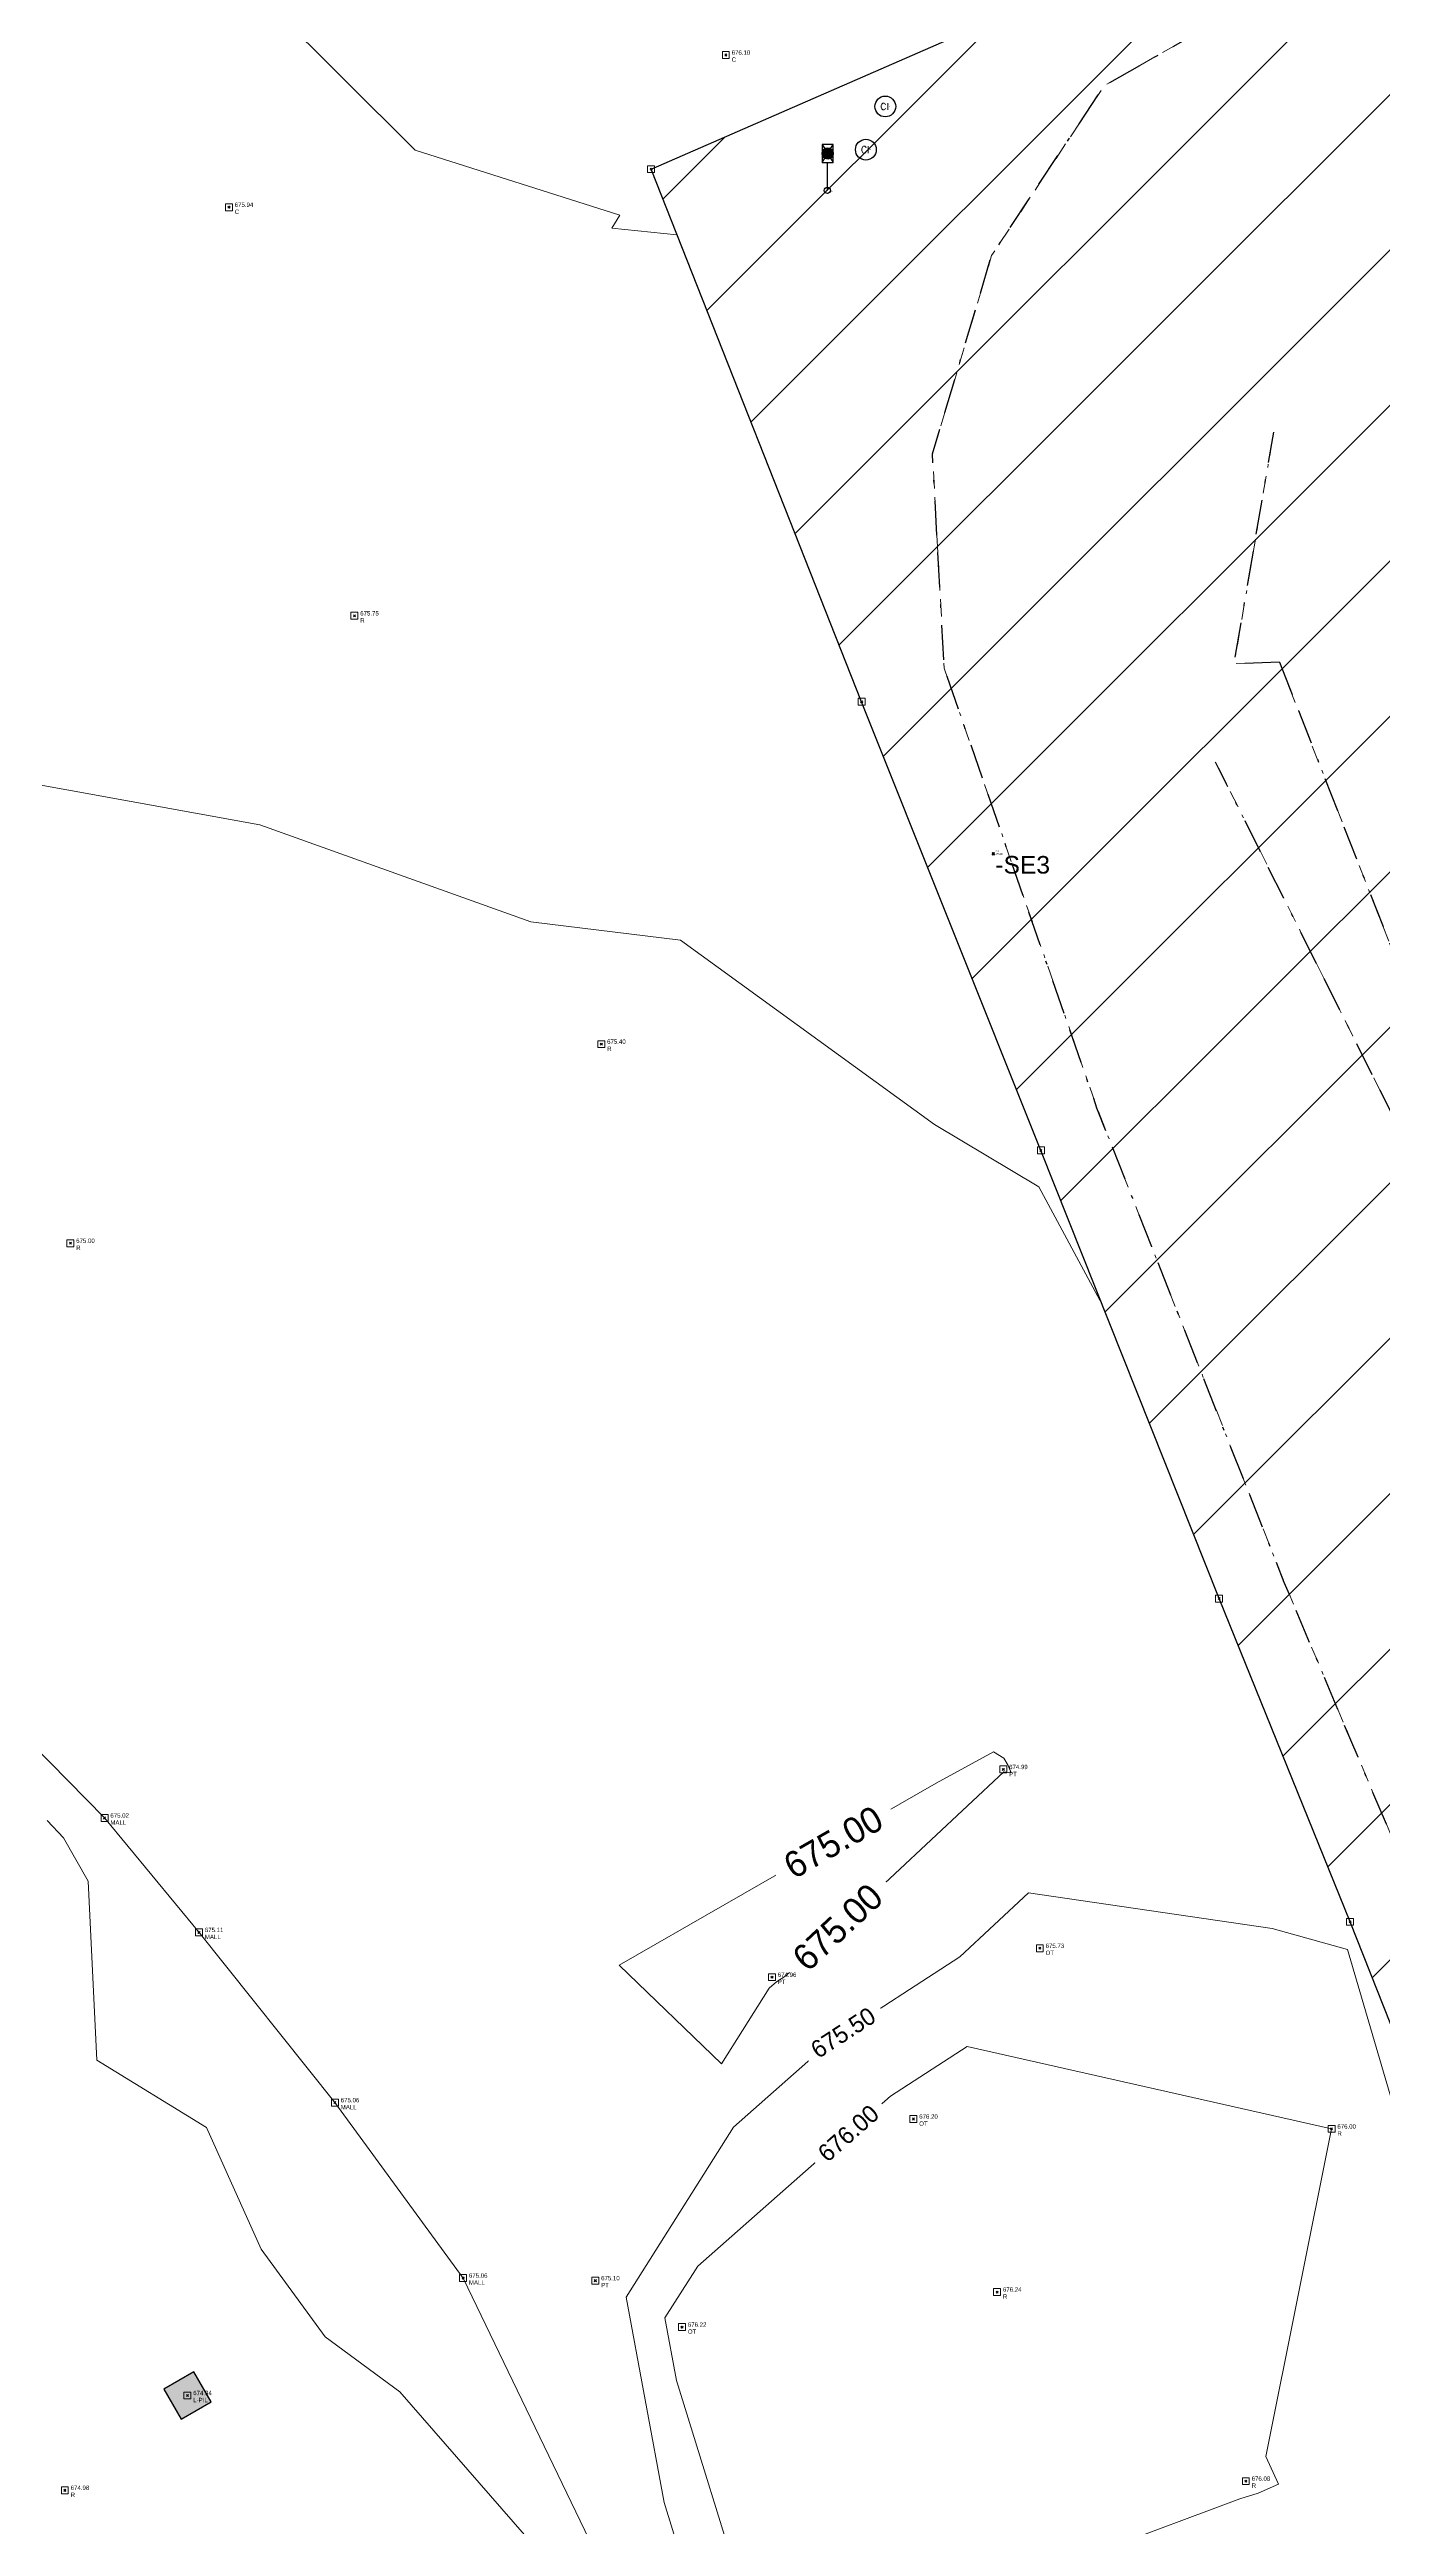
# Model space of a CAD drawing. Extents: x 350769 to 354978, y 6304672 to 6307963.
# Drawn here: x 352413.4 to 352451.9, y 6305402.6 to 6305474.1 of the extents above; entities that cross this region are included whole.
import ezdxf

# ---------------------------------------------------------------- set-up
doc = ezdxf.new("R2010")
doc.units = 0
doc.header["$PDMODE"] = 35
doc.header["$PDSIZE"] = 0.03
doc.linetypes.add('BORDER', pattern=[1.75, 0.5, -0.25, 0.5, -0.25, 0, -0.25])
doc.linetypes.add('CONTINUOS', pattern=[0])
doc.layers.get('0').update_dxf_attribs({"linetype": 'CONTINUOUS'})
for name, color, linetype in [('0-LEVANTAMIENTO 2020.SEP', 252, 'CONTINUOUS'), ('1-CERCO MALLA', 252, 'MALLA_LINE'), ('1-PILAR', 252, 'CONTINUOUS'), ('1-REJA', 252, 'FENCELINE1'), ('1-TALUD', 252, 'BORDER'), ('2-ACHURADO PAVIMENTO HORMIGON 3', 8, 'CONTINUOUS'), ('C-TINN', 5, 'CONTINUOUS'), ('C-TOPO-MAJR', 9, 'CONTINUOUS'), ('C-TOPO-MINR', 8, 'CONTINUOUS'), ('V-NODE DIC 2005', 4, 'CONTINUOUS'), ('V-NODE-TEXT', 1, 'CONTINUOUS'), ('V-NODE-TEXT DIC 2005', 2, 'CONTINUOUS'), ('V-NODE-TEXT4', 4, 'CONTINUOUS'), ('Z-CI', 253, 'CONTINUOUS'), ('Z-PCTV', 253, 'CONTINUOUS')]:
    doc.layers.add(name, color=color, linetype=linetype)
doc.layers.add('0_ASD_TOPOGRAFIA_ELEMENTOS', color=7, linetype='CONTINUOS', lineweight=5, true_color=0xbdbdbd)
doc.styles.add('A', font='arial.ttf', dxfattribs={"height": 2})
doc.styles.add('ROMANS', font='romans.shx', dxfattribs={"width": 0.65})
doc.linetypes.add('FENCELINE1', pattern='A,6.35,-2.54,[133,ltypeshp.shx,S=2.54,R=0,X=-2.54,Y=0],-2.54,25.4', length=36.83)
doc.linetypes.add('MALLA_LINE', pattern='A,0.5,-0.2,["MLL",Standard,S=0.1,R=0,X=-0.1,Y=-0.05],-0.25', length=0.95)

# ---------------------------------------------------------------- blocks, each defined once
blk = doc.blocks.new('PILAR')
blk.add_hatch(color=256).paths.add_polyline_path([(-0.5, 0.5), (-0.5, -0.5), (0.5, -0.5), (0.5, 0.5)])
blk.add_lwpolyline([(-0.5, 0.5), (-0.5, -0.5), (0.5, -0.5), (0.5, 0.5)], close=True)
blk = doc.blocks.new('PCTV')
at = {"layer": 'Z-PCTV', "true_color": 0xbdbdbd}
h = blk.add_hatch(color=9, dxfattribs=at)
edge = h.paths.add_edge_path()
edge.add_arc((0.05, 6.02), 0.825, 0, 360)
at = {"layer": 'Z-PCTV', "color": 9, "true_color": 0xbdbdbd}
for p, q in [((-0.87, 7.46), (-0.44, 6.79)), ((-0.87, 4.58), (-0.44, 5.25)), ((0, 2.06), (0, 4.58)), ((0.53, 6.79), (0.96, 7.46)), ((0.53, 5.25), (0.96, 4.58)), ((0, 0), (0, 3.88))]:
    blk.add_line(p, q, dxfattribs=at)
blk.add_lwpolyline([(0.96, 4.58), (0.96, 7.46), (-0.87, 7.46), (-0.87, 4.58)], close=True, dxfattribs=at)
for centre, radius in [((0.05, 6.02), 0.912), ((0.05, 6.02), 0.825), ((0, 0), 0.5)]:
    blk.add_circle(centre, radius, dxfattribs=at)
blk = doc.blocks.new('*U718', base_point=(352435.846, 6305470.071))
at = {"layer": 'Z-PCTV', "linetype": 'ByBlock', "lineweight": -2, "xscale": 0.1773176706723187, "yscale": 0.1773176706723187, "zscale": 0.1773176706723187}
blk.add_blockref('PCTV', (352435.846, 6305470.071), dxfattribs=at)
at = {"layer": 'V-NODE-TEXT', "linetype": 'ByBlock', "char_height": 0.02}
for s, insert, attachment_point in [('271', (352435.911, 6305470.111), 4), ('676.17', (352435.911, 6305470.086), 1), ('°PCTV', (352435.911, 6305470.041), 4)]:
    blk.add_mtext(s, dxfattribs=dict(at, insert=insert, attachment_point=attachment_point))
blk = doc.blocks.new('CI')
at = {"layer": 'Z-CI'}
blk.add_circle((0, 0), 1.2, dxfattribs=at)
at = {"layer": 'Z-CI', "style": 'ROMANS'}
blk.add_text('CI', height=0.8, rotation=360, dxfattribs=at).set_placement((-0.58, -0.4))
blk = doc.blocks.new('*U795', base_point=(352436.957, 6305471.249))
at = {"layer": 'Z-CI', "linetype": 'ByBlock', "lineweight": -2, "xscale": 0.25, "yscale": 0.25, "zscale": 0.25}
blk.add_blockref('CI', (352436.957, 6305471.249), dxfattribs=at)
at = {"layer": 'V-NODE-TEXT', "linetype": 'ByBlock', "char_height": 0.02}
for s, insert, attachment_point in [('270', (352437.022, 6305471.289), 4), ('676.31', (352437.022, 6305471.264), 1), ('°CI', (352437.022, 6305471.219), 4)]:
    blk.add_mtext(s, dxfattribs=dict(at, insert=insert, attachment_point=attachment_point))
blk = doc.blocks.new('*U796', base_point=(352437.517, 6305472.496))
at = {"layer": 'Z-CI', "linetype": 'ByBlock', "lineweight": -2, "xscale": 0.25, "yscale": 0.25, "zscale": 0.25}
blk.add_blockref('CI', (352437.517, 6305472.496), dxfattribs=at)
at = {"layer": 'V-NODE-TEXT', "linetype": 'ByBlock', "char_height": 0.02}
for s, insert, attachment_point in [('274', (352437.582, 6305472.536), 4), ('676.31', (352437.582, 6305472.511), 1), ('°CI', (352437.582, 6305472.466), 4)]:
    blk.add_mtext(s, dxfattribs=dict(at, insert=insert, attachment_point=attachment_point))
blk = doc.blocks.new('*U813', base_point=(352440.635, 6305450.911))
at = {"layer": 'V-NODE-TEXT4', "lineweight": -2}
for p, q in [((352440.599, 6305450.875), (352440.671, 6305450.947)), ((352440.599, 6305450.947), (352440.671, 6305450.875))]:
    blk.add_line(p, q, dxfattribs=at)
blk.add_circle((352440.635, 6305450.911), 0.0254, dxfattribs=at)
at = {"layer": 'V-NODE-TEXT4', "linetype": 'ByBlock', "style": 'A'}
for s, insert, char_height, attachment_point in [('241', (352440.694, 6305450.962), 0.0508, 7), ('675.80', (352440.694, 6305450.932), 0.0508, 1), ('-SE3', (352440.694, 6305450.85), 0.508, 1)]:
    blk.add_mtext(s, dxfattribs=dict(at, insert=insert, char_height=char_height, attachment_point=attachment_point))
blk = doc.blocks.new('*U1327')
at = {"color": 0, "linetype": 'ByBlock', "lineweight": -2, "transparency": 16777216}
blk.add_point((0, 0), dxfattribs=at)
blk = doc.blocks.new('*U3988', base_point=(352432.981, 6305473.903))
at = {"layer": 'V-NODE-TEXT DIC 2005', "linetype": 'ByBlock', "char_height": 0.127}
for s, insert, attachment_point in [('676.10', (352433.148, 6305473.974), 4), ('C', (352433.148, 6305473.835), 1)]:
    blk.add_mtext(s, dxfattribs=dict(at, insert=insert, attachment_point=attachment_point))
blk = doc.blocks.new('*U3989', base_point=(352432.981, 6305473.903))
at = {"layer": 'V-NODE-TEXT DIC 2005', "color": 2, "lineweight": -2}
blk.add_blockref('*U3988', (352432.981, 6305473.903), dxfattribs=at)
blk = doc.blocks.new('*U3986', base_point=(352418.639, 6305469.507))
at = {"layer": 'V-NODE-TEXT DIC 2005', "linetype": 'ByBlock', "char_height": 0.127}
for s, insert, attachment_point in [('675.94', (352418.806, 6305469.578), 4), ('C', (352418.806, 6305469.439), 1)]:
    blk.add_mtext(s, dxfattribs=dict(at, insert=insert, attachment_point=attachment_point))
blk = doc.blocks.new('*U3987', base_point=(352418.639, 6305469.507))
at = {"layer": 'V-NODE-TEXT DIC 2005', "color": 2, "lineweight": -2}
blk.add_blockref('*U3986', (352418.639, 6305469.507), dxfattribs=at)
blk = doc.blocks.new('*U3582', base_point=(352417.445, 6305406.309))
at = {"layer": 'V-NODE-TEXT DIC 2005', "linetype": 'ByBlock', "char_height": 0.127}
for s, insert, attachment_point in [('674.94', (352417.612, 6305406.38), 4), ('L-PIL', (352417.612, 6305406.241), 1)]:
    blk.add_mtext(s, dxfattribs=dict(at, insert=insert, attachment_point=attachment_point))
blk = doc.blocks.new('*U3583', base_point=(352417.445, 6305406.309))
at = {"layer": 'V-NODE-TEXT DIC 2005', "color": 2, "lineweight": -2}
blk.add_blockref('*U3582', (352417.445, 6305406.309), dxfattribs=at)
blk = doc.blocks.new('*U3464', base_point=(352425.401, 6305409.702))
at = {"layer": 'V-NODE-TEXT DIC 2005', "linetype": 'ByBlock', "char_height": 0.127}
for s, insert, attachment_point in [('675.06', (352425.568, 6305409.773), 4), ('MALL', (352425.568, 6305409.634), 1)]:
    blk.add_mtext(s, dxfattribs=dict(at, insert=insert, attachment_point=attachment_point))
blk = doc.blocks.new('*U3465', base_point=(352425.401, 6305409.702))
at = {"layer": 'V-NODE-TEXT DIC 2005', "color": 2, "lineweight": -2}
blk.add_blockref('*U3464', (352425.401, 6305409.702), dxfattribs=at)
blk = doc.blocks.new('*U3460', base_point=(352421.702, 6305414.769))
at = {"layer": 'V-NODE-TEXT DIC 2005', "linetype": 'ByBlock', "char_height": 0.127}
for s, insert, attachment_point in [('675.06', (352421.869, 6305414.84), 4), ('MALL', (352421.869, 6305414.701), 1)]:
    blk.add_mtext(s, dxfattribs=dict(at, insert=insert, attachment_point=attachment_point))
blk = doc.blocks.new('*U3461', base_point=(352421.702, 6305414.769))
at = {"layer": 'V-NODE-TEXT DIC 2005', "color": 2, "lineweight": -2}
blk.add_blockref('*U3460', (352421.702, 6305414.769), dxfattribs=at)
blk = doc.blocks.new('*U3454', base_point=(352417.78, 6305419.683))
at = {"layer": 'V-NODE-TEXT DIC 2005', "linetype": 'ByBlock', "char_height": 0.127}
for s, insert, attachment_point in [('675.11', (352417.947, 6305419.754), 4), ('MALL', (352417.947, 6305419.615), 1)]:
    blk.add_mtext(s, dxfattribs=dict(at, insert=insert, attachment_point=attachment_point))
blk = doc.blocks.new('*U3455', base_point=(352417.78, 6305419.683))
at = {"layer": 'V-NODE-TEXT DIC 2005', "color": 2, "lineweight": -2}
blk.add_blockref('*U3454', (352417.78, 6305419.683), dxfattribs=at)
blk = doc.blocks.new('*U3450', base_point=(352415.053, 6305422.988))
at = {"layer": 'V-NODE-TEXT DIC 2005', "linetype": 'ByBlock', "char_height": 0.127}
for s, insert, attachment_point in [('675.02', (352415.22, 6305423.059), 4), ('MALL', (352415.22, 6305422.92), 1)]:
    blk.add_mtext(s, dxfattribs=dict(at, insert=insert, attachment_point=attachment_point))
blk = doc.blocks.new('*U3451', base_point=(352415.053, 6305422.988))
at = {"layer": 'V-NODE-TEXT DIC 2005', "color": 2, "lineweight": -2}
blk.add_blockref('*U3450', (352415.053, 6305422.988), dxfattribs=at)
blk = doc.blocks.new('*U3288', base_point=(352431.72, 6305408.286))
at = {"layer": 'V-NODE-TEXT DIC 2005', "linetype": 'ByBlock', "char_height": 0.127}
for s, insert, attachment_point in [('676.22', (352431.887, 6305408.357), 4), ('OT', (352431.887, 6305408.218), 1)]:
    blk.add_mtext(s, dxfattribs=dict(at, insert=insert, attachment_point=attachment_point))
blk = doc.blocks.new('*U3289', base_point=(352431.72, 6305408.286))
at = {"layer": 'V-NODE-TEXT DIC 2005', "color": 2, "lineweight": -2}
blk.add_blockref('*U3288', (352431.72, 6305408.286), dxfattribs=at)
blk = doc.blocks.new('*U3274', base_point=(352438.397, 6305414.295))
at = {"layer": 'V-NODE-TEXT DIC 2005', "linetype": 'ByBlock', "char_height": 0.127}
for s, insert, attachment_point in [('676.20', (352438.564, 6305414.366), 4), ('OT', (352438.564, 6305414.227), 1)]:
    blk.add_mtext(s, dxfattribs=dict(at, insert=insert, attachment_point=attachment_point))
blk = doc.blocks.new('*U3275', base_point=(352438.397, 6305414.295))
at = {"layer": 'V-NODE-TEXT DIC 2005', "color": 2, "lineweight": -2}
blk.add_blockref('*U3274', (352438.397, 6305414.295), dxfattribs=at)
blk = doc.blocks.new('*U3272', base_point=(352442.045, 6305419.226))
at = {"layer": 'V-NODE-TEXT DIC 2005', "linetype": 'ByBlock', "char_height": 0.127}
for s, insert, attachment_point in [('675.73', (352442.212, 6305419.297), 4), ('OT', (352442.212, 6305419.158), 1)]:
    blk.add_mtext(s, dxfattribs=dict(at, insert=insert, attachment_point=attachment_point))
blk = doc.blocks.new('*U3273', base_point=(352442.045, 6305419.226))
at = {"layer": 'V-NODE-TEXT DIC 2005', "color": 2, "lineweight": -2}
blk.add_blockref('*U3272', (352442.045, 6305419.226), dxfattribs=at)
blk = doc.blocks.new('*U3204', base_point=(352429.217, 6305409.627))
at = {"layer": 'V-NODE-TEXT DIC 2005', "linetype": 'ByBlock', "char_height": 0.127}
for s, insert, attachment_point in [('675.10', (352429.384, 6305409.698), 4), ('PT', (352429.384, 6305409.559), 1)]:
    blk.add_mtext(s, dxfattribs=dict(at, insert=insert, attachment_point=attachment_point))
blk = doc.blocks.new('*U3205', base_point=(352429.217, 6305409.627))
at = {"layer": 'V-NODE-TEXT DIC 2005', "color": 2, "lineweight": -2}
blk.add_blockref('*U3204', (352429.217, 6305409.627), dxfattribs=at)
blk = doc.blocks.new('*U3202', base_point=(352434.316, 6305418.39))
at = {"layer": 'V-NODE-TEXT DIC 2005', "linetype": 'ByBlock', "char_height": 0.127}
for s, insert, attachment_point in [('674.96', (352434.483, 6305418.461), 4), ('PT', (352434.483, 6305418.322), 1)]:
    blk.add_mtext(s, dxfattribs=dict(at, insert=insert, attachment_point=attachment_point))
blk = doc.blocks.new('*U3203', base_point=(352434.316, 6305418.39))
at = {"layer": 'V-NODE-TEXT DIC 2005', "color": 2, "lineweight": -2}
blk.add_blockref('*U3202', (352434.316, 6305418.39), dxfattribs=at)
blk = doc.blocks.new('*U3198', base_point=(352440.991, 6305424.391))
at = {"layer": 'V-NODE-TEXT DIC 2005', "linetype": 'ByBlock', "char_height": 0.127}
for s, insert, attachment_point in [('674.99', (352441.158, 6305424.462), 4), ('PT', (352441.158, 6305424.323), 1)]:
    blk.add_mtext(s, dxfattribs=dict(at, insert=insert, attachment_point=attachment_point))
blk = doc.blocks.new('*U3199', base_point=(352440.991, 6305424.391))
at = {"layer": 'V-NODE-TEXT DIC 2005', "color": 2, "lineweight": -2}
blk.add_blockref('*U3198', (352440.991, 6305424.391), dxfattribs=at)
blk = doc.blocks.new('*U2952', base_point=(352413.908, 6305403.571))
at = {"layer": 'V-NODE-TEXT DIC 2005', "linetype": 'ByBlock', "char_height": 0.127}
for s, insert, attachment_point in [('674.98', (352414.075, 6305403.642), 4), ('R', (352414.075, 6305403.503), 1)]:
    blk.add_mtext(s, dxfattribs=dict(at, insert=insert, attachment_point=attachment_point))
blk = doc.blocks.new('*U2953', base_point=(352413.908, 6305403.571))
at = {"layer": 'V-NODE-TEXT DIC 2005', "color": 2, "lineweight": -2}
blk.add_blockref('*U2952', (352413.908, 6305403.571), dxfattribs=at)
blk = doc.blocks.new('*U2574', base_point=(352422.261, 6305457.708))
at = {"layer": 'V-NODE-TEXT DIC 2005', "linetype": 'ByBlock', "char_height": 0.127}
for s, insert, attachment_point in [('675.75', (352422.428, 6305457.779), 4), ('R', (352422.428, 6305457.64), 1)]:
    blk.add_mtext(s, dxfattribs=dict(at, insert=insert, attachment_point=attachment_point))
blk = doc.blocks.new('*U2575', base_point=(352422.261, 6305457.708))
at = {"layer": 'V-NODE-TEXT DIC 2005', "color": 2, "lineweight": -2}
blk.add_blockref('*U2574', (352422.261, 6305457.708), dxfattribs=at)
blk = doc.blocks.new('*U2552', base_point=(352447.993, 6305403.838))
at = {"layer": 'V-NODE-TEXT DIC 2005', "linetype": 'ByBlock', "char_height": 0.127}
for s, insert, attachment_point in [('676.08', (352448.16, 6305403.909), 4), ('R', (352448.16, 6305403.77), 1)]:
    blk.add_mtext(s, dxfattribs=dict(at, insert=insert, attachment_point=attachment_point))
blk = doc.blocks.new('*U2553', base_point=(352447.993, 6305403.838))
at = {"layer": 'V-NODE-TEXT DIC 2005', "color": 2, "lineweight": -2}
blk.add_blockref('*U2552', (352447.993, 6305403.838), dxfattribs=at)
blk = doc.blocks.new('*U2548', base_point=(352450.466, 6305414.011))
at = {"layer": 'V-NODE-TEXT DIC 2005', "linetype": 'ByBlock', "char_height": 0.127}
for s, insert, attachment_point in [('676.00', (352450.633, 6305414.082), 4), ('R', (352450.633, 6305413.943), 1)]:
    blk.add_mtext(s, dxfattribs=dict(at, insert=insert, attachment_point=attachment_point))
blk = doc.blocks.new('*U2549', base_point=(352450.466, 6305414.011))
at = {"layer": 'V-NODE-TEXT DIC 2005', "color": 2, "lineweight": -2}
blk.add_blockref('*U2548', (352450.466, 6305414.011), dxfattribs=at)
blk = doc.blocks.new('*U2482', base_point=(352429.388, 6305445.337))
at = {"layer": 'V-NODE-TEXT DIC 2005', "linetype": 'ByBlock', "char_height": 0.127}
for s, insert, attachment_point in [('675.40', (352429.555, 6305445.408), 4), ('R', (352429.555, 6305445.269), 1)]:
    blk.add_mtext(s, dxfattribs=dict(at, insert=insert, attachment_point=attachment_point))
blk = doc.blocks.new('*U2483', base_point=(352429.388, 6305445.337))
at = {"layer": 'V-NODE-TEXT DIC 2005', "color": 2, "lineweight": -2}
blk.add_blockref('*U2482', (352429.388, 6305445.337), dxfattribs=at)
blk = doc.blocks.new('*U2480', base_point=(352414.065, 6305439.586))
at = {"layer": 'V-NODE-TEXT DIC 2005', "linetype": 'ByBlock', "char_height": 0.127}
for s, insert, attachment_point in [('675.00', (352414.232, 6305439.657), 4), ('R', (352414.232, 6305439.518), 1)]:
    blk.add_mtext(s, dxfattribs=dict(at, insert=insert, attachment_point=attachment_point))
blk = doc.blocks.new('*U2481', base_point=(352414.065, 6305439.586))
at = {"layer": 'V-NODE-TEXT DIC 2005', "color": 2, "lineweight": -2}
blk.add_blockref('*U2480', (352414.065, 6305439.586), dxfattribs=at)
blk = doc.blocks.new('*U2472', base_point=(352440.813, 6305409.298))
at = {"layer": 'V-NODE-TEXT DIC 2005', "linetype": 'ByBlock', "char_height": 0.127}
for s, insert, attachment_point in [('676.24', (352440.98, 6305409.369), 4), ('R', (352440.98, 6305409.23), 1)]:
    blk.add_mtext(s, dxfattribs=dict(at, insert=insert, attachment_point=attachment_point))
blk = doc.blocks.new('*U2473', base_point=(352440.813, 6305409.298))
at = {"layer": 'V-NODE-TEXT DIC 2005', "color": 2, "lineweight": -2}
blk.add_blockref('*U2472', (352440.813, 6305409.298), dxfattribs=at)
blk = doc.blocks.new('*U4994', base_point=(352435.846, 6305470.071))
at = {"layer": 'Z-PCTV', "linetype": 'ByBlock', "lineweight": -2, "xscale": 0.1773176706723187, "yscale": 0.1773176706723187, "zscale": 0.1773176706723187}
blk.add_blockref('PCTV', (352435.846, 6305470.071), dxfattribs=at)
at = {"layer": 'V-NODE-TEXT', "linetype": 'ByBlock', "char_height": 0.02}
for s, insert, attachment_point in [('271', (352435.911, 6305470.111), 4), ('676.17', (352435.911, 6305470.086), 1), ('°PCTV', (352435.911, 6305470.041), 4)]:
    blk.add_mtext(s, dxfattribs=dict(at, insert=insert, attachment_point=attachment_point))
blk = doc.blocks.new('*U5074', base_point=(352436.957, 6305471.249))
at = {"layer": 'Z-CI', "linetype": 'ByBlock', "lineweight": -2, "xscale": 0.25, "yscale": 0.25, "zscale": 0.25}
blk.add_blockref('CI', (352436.957, 6305471.249), dxfattribs=at)
at = {"layer": 'V-NODE-TEXT', "linetype": 'ByBlock', "char_height": 0.02}
for s, insert, attachment_point in [('270', (352437.022, 6305471.289), 4), ('676.31', (352437.022, 6305471.264), 1), ('°CI', (352437.022, 6305471.219), 4)]:
    blk.add_mtext(s, dxfattribs=dict(at, insert=insert, attachment_point=attachment_point))
blk = doc.blocks.new('*U5075', base_point=(352437.517, 6305472.496))
at = {"layer": 'Z-CI', "linetype": 'ByBlock', "lineweight": -2, "xscale": 0.25, "yscale": 0.25, "zscale": 0.25}
blk.add_blockref('CI', (352437.517, 6305472.496), dxfattribs=at)
at = {"layer": 'V-NODE-TEXT', "linetype": 'ByBlock', "char_height": 0.02}
for s, insert, attachment_point in [('274', (352437.582, 6305472.536), 4), ('676.31', (352437.582, 6305472.511), 1), ('°CI', (352437.582, 6305472.466), 4)]:
    blk.add_mtext(s, dxfattribs=dict(at, insert=insert, attachment_point=attachment_point))
blk = doc.blocks.new('*U5092', base_point=(352440.635, 6305450.911))
at = {"layer": 'V-NODE-TEXT4', "lineweight": -2}
for p, q in [((352440.599, 6305450.875), (352440.671, 6305450.947)), ((352440.599, 6305450.947), (352440.671, 6305450.875))]:
    blk.add_line(p, q, dxfattribs=at)
blk.add_circle((352440.635, 6305450.911), 0.0254, dxfattribs=at)
at = {"layer": 'V-NODE-TEXT4', "linetype": 'ByBlock', "style": 'A'}
for s, insert, char_height, attachment_point in [('241', (352440.694, 6305450.962), 0.0508, 7), ('675.80', (352440.694, 6305450.932), 0.0508, 1), ('-SE3', (352440.694, 6305450.85), 0.508, 1)]:
    blk.add_mtext(s, dxfattribs=dict(at, insert=insert, char_height=char_height, attachment_point=attachment_point))
blk = doc.blocks.new('TOPOGRAFIA')
at = {"layer": '1-CERCO MALLA', "color": 9, "lineweight": 0, "true_color": 0xbdbdbd, "flags": 128}
blk.add_lwpolyline([(390432.619, 6302394.666), (390425.333, 6302409.78), (390421.634, 6302414.848), (390417.711, 6302419.763), (390414.985, 6302423.067), (390407.652, 6302430.533), (390400.558, 6302438.056), (390394.744, 6302443.805), (390392.865, 6302445.323), (390391.186, 6302446.439)], dxfattribs=at)
at = {"layer": '1-REJA', "color": 9, "lineweight": 0, "true_color": 0xbdbdbd, "flags": 128}
blk.add_lwpolyline([(390457.825, 6302402.635), (390454.252, 6302411.685), (390450.931, 6302420.069), (390447.151, 6302429.404), (390442.008, 6302442.347), (390436.835, 6302455.304), (390430.757, 6302470.685), (390440.792, 6302475.07), (390451.682, 6302479.894), (390465.771, 6302486.18), (390480.216, 6302492.535), (390496.407, 6302499.712), (390513.657, 6302507.299), (390529.161, 6302514.161), (390541.959, 6302519.8), (390561.927, 6302528.675), (390571.449, 6302540.268), (390583.647, 6302555.178), (390598.213, 6302545.789)], dxfattribs=at)
at = {"layer": '1-TALUD', "color": 9, "lineweight": 0, "true_color": 0xbdbdbd, "flags": 128}
for points in [[(390479.366, 6302413.695), (390471.35, 6302410.59), (390463.275, 6302407.692), (390459.85, 6302408.077), (390457.519, 6302410.808), (390452.847, 6302420.83), (390449.032, 6302429.87), (390443.627, 6302443.568), (390439.217, 6302456.277), (390438.88, 6302462.46), (390440.586, 6302468.19), (390443.833, 6302473.092), (390452.164, 6302477.833), (390466.432, 6302484.957), (390480.496, 6302491.239), (390496.009, 6302497.946), (390514.835, 6302506.419), (390528.532, 6302512.673), (390541.654, 6302518.322), (390548.561, 6302519.167), (390554.075, 6302516.062), (390555.85, 6302516.285), (390561.048, 6302523.173)], [(390448.893, 6302456.444), (390447.587, 6302456.404), (390448.728, 6302463.089)], [(390448.893, 6302456.444), (390454.233, 6302442.813), (390464.935, 6302416.935)], [(390464.735, 6302413.307), (390454.185, 6302439.313), (390447.05, 6302453.561)]]:
    blk.add_lwpolyline(points, dxfattribs=at)
at = {"layer": 'C-TINN', "color": 9, "linetype": 'Continuous', "lineweight": 0, "true_color": 0xbdbdbd}
for points, elevation in [([(390432.816, 6302473.882), (390432.816, 6302474.082), (390433.016, 6302474.082), (390433.016, 6302473.882), (390432.816, 6302473.882)], 676.1), ([(390430.657, 6302470.585), (390430.657, 6302470.785), (390430.857, 6302470.785), (390430.857, 6302470.585), (390430.657, 6302470.585)], 676.038), ([(390418.475, 6302469.486), (390418.475, 6302469.686), (390418.675, 6302469.686), (390418.675, 6302469.486), (390418.475, 6302469.486)], 675.94), ([(390422.096, 6302457.687), (390422.096, 6302457.887), (390422.296, 6302457.887), (390422.296, 6302457.687), (390422.096, 6302457.687)], 675.75), ([(390436.735, 6302455.204), (390436.735, 6302455.404), (390436.935, 6302455.404), (390436.935, 6302455.204), (390436.735, 6302455.204)], 675.729), ([(390429.222, 6302445.316), (390429.222, 6302445.516), (390429.422, 6302445.516), (390429.422, 6302445.316), (390429.222, 6302445.316)], 675.4), ([(390441.908, 6302442.247), (390441.908, 6302442.447), (390442.108, 6302442.447), (390442.108, 6302442.247), (390441.908, 6302442.247)], 675.532), ([(390413.899, 6302439.566), (390413.899, 6302439.766), (390414.099, 6302439.766), (390414.099, 6302439.566), (390413.899, 6302439.566)], 675), ([(390447.051, 6302429.304), (390447.051, 6302429.504), (390447.251, 6302429.504), (390447.251, 6302429.304), (390447.051, 6302429.304)], 675.439), ([(390440.823, 6302424.369), (390440.823, 6302424.569), (390441.023, 6302424.569), (390441.023, 6302424.369), (390440.823, 6302424.369)], 674.99), ([(390414.885, 6302422.967), (390414.885, 6302423.167), (390415.085, 6302423.167), (390415.085, 6302422.967), (390414.885, 6302422.967)], 675.02), ([(390450.831, 6302419.969), (390450.831, 6302420.169), (390451.031, 6302420.169), (390451.031, 6302419.969), (390450.831, 6302419.969)], 675.423), ([(390417.611, 6302419.663), (390417.611, 6302419.863), (390417.811, 6302419.863), (390417.811, 6302419.663), (390417.611, 6302419.663)], 675.11), ([(390441.877, 6302419.204), (390441.877, 6302419.404), (390442.077, 6302419.404), (390442.077, 6302419.204), (390441.877, 6302419.204)], 675.73), ([(390434.148, 6302418.369), (390434.148, 6302418.569), (390434.348, 6302418.569), (390434.348, 6302418.369), (390434.148, 6302418.369)], 674.96), ([(390421.534, 6302414.748), (390421.534, 6302414.948), (390421.734, 6302414.948), (390421.734, 6302414.748), (390421.534, 6302414.748)], 675.06), ([(390438.229, 6302414.274), (390438.229, 6302414.474), (390438.429, 6302414.474), (390438.429, 6302414.274), (390438.229, 6302414.274)], 676.2), ([(390450.297, 6302413.989), (390450.297, 6302414.189), (390450.497, 6302414.189), (390450.497, 6302413.989), (390450.297, 6302413.989)], 676), ([(390425.233, 6302409.68), (390425.233, 6302409.88), (390425.433, 6302409.88), (390425.433, 6302409.68), (390425.233, 6302409.68)], 675.06), ([(390429.048, 6302409.605), (390429.048, 6302409.805), (390429.248, 6302409.805), (390429.248, 6302409.605), (390429.048, 6302409.605)], 675.1), ([(390440.644, 6302409.276), (390440.644, 6302409.476), (390440.844, 6302409.476), (390440.844, 6302409.276), (390440.644, 6302409.276)], 676.24), ([(390431.551, 6302408.264), (390431.551, 6302408.464), (390431.751, 6302408.464), (390431.751, 6302408.264), (390431.551, 6302408.264)], 676.22), ([(390417.276, 6302406.288), (390417.276, 6302406.488), (390417.476, 6302406.488), (390417.476, 6302406.288), (390417.276, 6302406.288)], 674.94), ([(390413.739, 6302403.55), (390413.739, 6302403.75), (390413.939, 6302403.75), (390413.939, 6302403.55), (390413.739, 6302403.55)], 674.98), ([(390447.823, 6302403.815), (390447.823, 6302404.015), (390448.023, 6302404.015), (390448.023, 6302403.815), (390447.823, 6302403.815)], 676.08)]:
    blk.add_lwpolyline(points, dxfattribs=dict(at, elevation=elevation))
for p in [(390432.916, 6302473.982, 676.1), (390430.757, 6302470.685, 676.038), (390418.575, 6302469.586, 675.94), (390422.196, 6302457.787, 675.75), (390436.835, 6302455.304, 675.729), (390429.322, 6302445.416, 675.4), (390442.008, 6302442.347, 675.532), (390413.999, 6302439.666, 675), (390447.151, 6302429.404, 675.439), (390440.923, 6302424.469, 674.99), (390414.985, 6302423.067, 675.02), (390450.931, 6302420.069, 675.423), (390417.711, 6302419.763, 675.11), (390441.977, 6302419.304, 675.73), (390434.248, 6302418.469, 674.96), (390421.634, 6302414.848, 675.06), (390438.329, 6302414.374, 676.2), (390450.397, 6302414.089, 676), (390425.333, 6302409.78, 675.06), (390429.148, 6302409.705, 675.1), (390440.744, 6302409.376, 676.24), (390431.651, 6302408.364, 676.22), (390417.376, 6302406.388, 674.94), (390413.839, 6302403.65, 674.98), (390447.923, 6302403.915, 676.08)]:
    blk.add_point(p, dxfattribs=at)
at = {"layer": 'C-TOPO-MAJR', "color": 9, "linetype": 'Continuous', "lineweight": 0, "true_color": 0xbdbdbd, "elevation": 675}
for points in [[(390429.069, 6302400.108), (390423.504, 6302406.493), (390421.354, 6302408.084), (390419.505, 6302410.618), (390417.923, 6302414.129), (390414.766, 6302416.072), (390414.507, 6302421.246), (390413.804, 6302422.492), (390413.326, 6302422.992)], [(390434.165, 6302418.148), (390434.379, 6302418.337), (390434.649, 6302418.512), (390440.937, 6302424.399), (390441.154, 6302424.367), (390441.062, 6302424.579), (390440.943, 6302424.799), (390440.64, 6302424.98), (390438.989, 6302424.077), (390429.838, 6302418.814), (390432.791, 6302415.965), (390434.165, 6302418.148)]]:
    blk.add_lwpolyline(points, dxfattribs=at)
at = {"layer": 'C-TOPO-MINR', "color": 9, "linetype": 'Continuous', "lineweight": 0, "true_color": 0xbdbdbd}
for points, elevation in [([(390419.807, 6302475.362), (390423.953, 6302471.235), (390429.853, 6302469.355), (390429.627, 6302468.983), (390431.504, 6302468.793)], 676), ([(390366.091, 6302477.401), (390366.216, 6302468.141), (390370.411, 6302464.592), (390372.666, 6302468.034), (390379.267, 6302467.245), (390380.691, 6302467.256), (390381.12, 6302467.026), (390391.556, 6302458.912), (390398.612, 6302455.378), (390406.386, 6302454.818), (390408.317, 6302453.771), (390419.463, 6302451.747), (390427.286, 6302448.95), (390431.606, 6302448.421), (390438.933, 6302443.091), (390441.944, 6302441.291), (390443.778, 6302437.893)], 675.5), ([(390446.634, 6302400.231), (390450.488, 6302401.369), (390454.752, 6302403.272), (390452.109, 6302409.054), (390452.816, 6302412.581), (390450.86, 6302419.271), (390448.685, 6302419.877), (390441.649, 6302420.909), (390439.668, 6302419.055), (390436.025, 6302416.685), (390433.135, 6302414.138), (390430.042, 6302409.226), (390431.136, 6302403.301), (390432.102, 6302400.183), (390436.364, 6302397.433), (390436.538, 6302397.473), (390444.772, 6302399.532), (390446.634, 6302400.231)], 675.5), ([(390447.746, 6302403.407), (390448.277, 6302403.564), (390448.865, 6302403.826), (390448.501, 6302404.624), (390450.397, 6302414.089), (390439.882, 6302416.472), (390437.671, 6302415.034), (390432.104, 6302410.128), (390431.159, 6302408.627), (390431.494, 6302406.817), (390433.468, 6302400.449), (390434.596, 6302399.721), (390442.833, 6302401.632), (390443.222, 6302402), (390443.836, 6302401.94), (390447.746, 6302403.407)], 676)]:
    blk.add_lwpolyline(points, dxfattribs=dict(at, elevation=elevation))
at = {"color": 9, "lineweight": 0, "true_color": 0xbdbdbd}
blk.add_blockref('*U5092', (390440.635, 6302450.911), dxfattribs=at)
at = {"layer": '1-PILAR', "color": 9, "lineweight": 0, "true_color": 0xbdbdbd, "rotation": 119.8079688335011}
blk.add_blockref('PILAR', (390417.376, 6302406.388), dxfattribs=at)
at = {"layer": 'V-NODE DIC 2005', "color": 9, "lineweight": 0, "true_color": 0xbdbdbd, "rotation": 359.9963883938062}
for p in [(390432.917, 6302473.982), (390418.574, 6302469.586), (390422.196, 6302457.787), (390429.322, 6302445.416), (390413.998, 6302439.666), (390440.924, 6302424.469), (390414.985, 6302423.068), (390417.712, 6302419.763), (390441.977, 6302419.304), (390434.248, 6302418.468), (390421.634, 6302414.848), (390438.329, 6302414.373), (390450.398, 6302414.088), (390425.333, 6302409.781), (390429.149, 6302409.706), (390440.745, 6302409.376), (390431.652, 6302408.365), (390417.376, 6302406.389), (390413.839, 6302403.651), (390447.924, 6302403.916)]:
    blk.add_blockref('*U1327', p, dxfattribs=at)
at = {"layer": 'V-NODE-TEXT DIC 2005', "color": 9, "lineweight": 0, "true_color": 0xbdbdbd, "rotation": 359.9963883938062}
for name, p in [('*U3989', (390432.917, 6302473.982)), ('*U3987', (390418.574, 6302469.586)), ('*U2575', (390422.196, 6302457.787)), ('*U2483', (390429.322, 6302445.416)), ('*U2481', (390413.998, 6302439.666)), ('*U3199', (390440.924, 6302424.469)), ('*U3451', (390414.985, 6302423.068)), ('*U3455', (390417.712, 6302419.763)), ('*U3273', (390441.977, 6302419.304)), ('*U3203', (390434.248, 6302418.468)), ('*U3461', (390421.634, 6302414.848)), ('*U3275', (390438.329, 6302414.373)), ('*U2549', (390450.398, 6302414.088)), ('*U3465', (390425.333, 6302409.781)), ('*U3205', (390429.149, 6302409.706)), ('*U2473', (390440.745, 6302409.376)), ('*U3289', (390431.652, 6302408.365)), ('*U3583', (390417.376, 6302406.389)), ('*U2953', (390413.839, 6302403.651)), ('*U2553', (390447.924, 6302403.916))]:
    blk.add_blockref(name, p, dxfattribs=at)
at = {"layer": 'Z-CI', "color": 9, "lineweight": 0, "true_color": 0xbdbdbd}
for name, p in [('*U5075', (390437.517, 6302472.496)), ('*U5074', (390436.957, 6302471.249))]:
    blk.add_blockref(name, p, dxfattribs=at)
at = {"layer": 'Z-PCTV', "color": 9, "lineweight": 0, "true_color": 0xbdbdbd}
blk.add_blockref('*U4994', (390435.846, 6302470.071), dxfattribs=at)
at = {"layer": 'C-TOPO-MAJR', "color": 9, "linetype": 'Continuous', "lineweight": 0, "true_color": 0xbdbdbd, "insert": (390436.145, 6302419.913, 675), "char_height": 0.75, "width": 3.75143, "attachment_point": 5, "rotation": 43.11219, "bg_fill": 3, "box_fill_scale": 1.042333, "bg_fill_color": 256, "bg_fill_true_color": 13158600, "bg_fill_transparency": 0}
blk.add_mtext('675.00', dxfattribs=at)
at = {"layer": 'C-TOPO-MINR', "color": 9, "linetype": 'Continuous', "lineweight": 0, "true_color": 0xbdbdbd, "char_height": 0.5, "width": 2.50095, "attachment_point": 5, "bg_fill": 3, "box_fill_scale": 1.0635, "bg_fill_color": 256, "bg_fill_true_color": 13158600, "bg_fill_transparency": 0}
for s, insert, rotation in [('675.50', (390436.303, 6302416.866, 675.5), 33.03806), ('676.00', (390436.453, 6302413.96, 676), 41.39007)]:
    blk.add_mtext(s, dxfattribs=dict(at, insert=insert, rotation=rotation))
at = {"layer": 'C-TOPO-MAJR', "color": 9, "linetype": 'Continuous', "lineweight": 0, "true_color": 0xbdbdbd, "insert": (390436.018, 6302422.368, 675), "char_height": 0.75, "width": 3.75143, "attachment_point": 5, "rotation": 29.90368, "bg_fill": 3, "box_fill_scale": 1.042333, "bg_fill_color": 256, "bg_fill_true_color": 13158600, "bg_fill_transparency": 0}
blk.add_mtext('675.00', dxfattribs=at)

msp = doc.modelspace()

# ---------------------------------------------------------------- hatches: boundary and pattern name
at = {"layer": '0-LEVANTAMIENTO 2020.SEP'}
h = msp.add_hatch(dxfattribs=at)
h.set_pattern_fill('ANSI31', color=252)
h.paths.add_polyline_path([(352458.213, 6305401.216), (352452.503, 6305398.982), (352452.816, 6305399.28), (352452.609, 6305399.636), (352451.638, 6305400.227), (352457.678, 6305402.577), (352457.689, 6305402.79), (352457.683, 6305402.996), (352454.252, 6305411.685), (352450.931, 6305420.069), (352447.151, 6305429.404), (352442.008, 6305442.347), (352436.835, 6305455.304), (352430.757, 6305470.685), (352440.792, 6305475.07), (352451.682, 6305479.894), (352465.771, 6305486.18), (352480.216, 6305492.535), (352496.407, 6305499.712), (352513.657, 6305507.299), (352529.161, 6305514.161), (352541.959, 6305519.8), (352561.927, 6305528.675), (352571.449, 6305540.268), (352583.647, 6305555.178), (352598.213, 6305545.789), (352605.453, 6305541.805), (352602.222, 6305538.721), (352606.073, 6305535.813), (352608.645, 6305532.42), (352608.792, 6305532.234), (352608.857, 6305528.43), (352613.727, 6305525.092), (352613.927, 6305524.926), (352609.716, 6305517.616), (352604.317, 6305502.974), (352607.353, 6305483.644), (352606.958, 6305479.393), (352608.039, 6305476.818), (352609.065, 6305474.225), (352617.537, 6305468.424), (352618.346, 6305465.146), (352618.854, 6305464.849), (352618.951, 6305464.69), (352608.801, 6305460.676), (352599.579, 6305457.023), (352587.598, 6305452.326), (352574.209, 6305447), (352559.984, 6305441.387), (352541.368, 6305434.036), (352532.693, 6305430.631), (352523.045, 6305426.8), (352512.509, 6305422.629), (352503.01, 6305418.889), (352490.722, 6305414.053), (352481.682, 6305410.475), (352476.439, 6305408.401), (352468.05, 6305405.104)])
at = {"layer": '2-ACHURADO PAVIMENTO HORMIGON 3'}
h = msp.add_hatch(dxfattribs=at)
h.set_pattern_fill('ANSI31', color=256, scale=0.2)
h.set_pattern_definition([(45, (0, 0), (-0.449012806053, 0.449012806053), [])])
edge = h.paths.add_edge_path()
edge.add_line((352341.035, 6305348.179), (352347.072, 6305350.197))
edge.add_line((352347.072, 6305350.197), (352352.002, 6305351.936))
edge.add_line((352352.002, 6305351.936), (352360.513, 6305355.192))
edge.add_line((352360.513, 6305355.192), (352362.048, 6305355.793))
edge.add_arc((352331.353, 6305347.075), 31.908, 15.85538, 28.5596)
edge.add_line((352359.379, 6305362.33), (352358.592, 6305362.021))
edge.add_line((352358.592, 6305362.021), (352346.531, 6305357.502))
edge.add_line((352346.531, 6305357.502), (352337.514, 6305354.407))
edge.add_line((352337.514, 6305354.407), (352329.564, 6305351.852))
edge.add_line((352329.564, 6305351.852), (352329.477, 6305351.822))
edge.add_line((352329.477, 6305351.822), (352329.952, 6305350.43))
edge.add_line((352329.952, 6305350.43), (352327.113, 6305349.461))
edge.add_line((352327.113, 6305349.461), (352326.648, 6305350.822))
edge.add_line((352326.648, 6305350.822), (352312.751, 6305345.907))
edge.add_arc((211152.579, 6660793.69), 382451.723, 291.65873843, 291.65967784, ccw=False)
edge.add_line((352306.923, 6305343.593), (352300.048, 6305340.901))
edge.add_arc((352331.353, 6305347.075), 31.908, 191.15723, 191.91256)
edge.add_arc((352331.353, 6305347.075), 31.908, 191.91256, 203.81744)
edge.add_line((352302.162, 6305334.19), (352309.395, 6305337.044))
edge.add_line((352309.395, 6305337.044), (352316.578, 6305339.886))
edge.add_arc((352317.536, 6305337.464), 2.605, 97.71434, 111.58655, ccw=False)
edge.add_line((352317.187, 6305340.045), (352327.409, 6305343.678))
edge.add_line((352327.409, 6305343.678), (352335.441, 6305346.276))
edge.add_line((352335.441, 6305346.276), (352341.035, 6305348.179))
edge = h.paths.add_edge_path()
edge.add_arc((352331.353, 6305347.075), 31.908, 336.67433, 358.2614)
edge.add_line((352363.247, 6305346.107), (352363.089, 6305346.045))
edge.add_line((352363.089, 6305346.045), (352337.01, 6305336.469))
edge.add_line((352337.01, 6305336.469), (352330.969, 6305334.226))
edge.add_line((352330.969, 6305334.226), (352314.054, 6305328.005))
edge.add_line((352314.054, 6305328.005), (352311.667, 6305327.111))
edge.add_line((352311.667, 6305327.111), (352307.733, 6305325.622))
edge.add_arc((352331.353, 6305347.075), 31.908, 222.2476, 246.48001)
edge.add_line((352318.62, 6305317.818), (352334.909, 6305324.258))
edge.add_line((352334.909, 6305324.258), (352360.654, 6305334.441))

# ---------------------------------------------------------------- linework, layer by layer
at = {"layer": '0-LEVANTAMIENTO 2020.SEP', "flags": 128}
msp.add_lwpolyline([(352454.252, 6305411.685), (352450.931, 6305420.069), (352447.151, 6305429.404), (352442.008, 6305442.347), (352436.835, 6305455.304), (352430.757, 6305470.685), (352440.792, 6305475.07), (352451.682, 6305479.894), (352465.771, 6305486.18)], dxfattribs=at)
at = {"layer": '1-REJA', "ltscale": 0.2, "flags": 128}
msp.add_lwpolyline([(352457.825, 6305402.635), (352454.252, 6305411.685), (352450.931, 6305420.069), (352447.151, 6305429.404), (352442.008, 6305442.347), (352436.835, 6305455.304), (352430.757, 6305470.685), (352440.792, 6305475.07), (352451.682, 6305479.894), (352465.771, 6305486.18), (352480.216, 6305492.535), (352496.407, 6305499.712), (352513.657, 6305507.299), (352529.161, 6305514.161), (352541.959, 6305519.8), (352561.927, 6305528.675), (352571.449, 6305540.268), (352583.647, 6305555.178), (352598.213, 6305545.789)], dxfattribs=at)
at = {"layer": '1-TALUD', "ltscale": 2, "flags": 128}
for points in [[(352479.366, 6305413.695), (352471.35, 6305410.59), (352463.275, 6305407.692), (352459.85, 6305408.077), (352457.519, 6305410.808), (352452.847, 6305420.83), (352449.032, 6305429.87), (352443.627, 6305443.568), (352439.217, 6305456.277), (352438.88, 6305462.46), (352440.586, 6305468.19), (352443.833, 6305473.092), (352452.164, 6305477.833), (352466.432, 6305484.957), (352480.496, 6305491.239), (352496.009, 6305497.946), (352514.835, 6305506.419), (352528.532, 6305512.673), (352541.654, 6305518.322), (352548.561, 6305519.167), (352554.075, 6305516.062), (352555.85, 6305516.285), (352561.048, 6305523.173)], [(352448.893, 6305456.444), (352447.587, 6305456.404), (352448.728, 6305463.089)], [(352448.893, 6305456.444), (352454.233, 6305442.813), (352464.935, 6305416.935)], [(352464.735, 6305413.307), (352454.185, 6305439.313), (352447.05, 6305453.561)]]:
    msp.add_lwpolyline(points, dxfattribs=at)

# ---------------------------------------------------------------- block references
msp.add_blockref('*U813', (352440.635, 6305450.911))
at = {"layer": '1-PILAR', "rotation": 119.8079688335011}
msp.add_blockref('PILAR', (352417.376, 6305406.388), dxfattribs=at)
at = {"layer": 'Z-CI'}
for name, p in [('*U796', (352437.517, 6305472.496)), ('*U795', (352436.957, 6305471.249))]:
    msp.add_blockref(name, p, dxfattribs=at)
at = {"layer": 'Z-PCTV'}
msp.add_blockref('*U718', (352435.846, 6305470.071), dxfattribs=at)

# ---------------------------------------------------------------- next in the draw order: block references
at = {"layer": '0_ASD_TOPOGRAFIA_ELEMENTOS', "color": 30, "true_color": 0xf26507}
msp.add_blockref('TOPOGRAFIA', (-38000, 3000), dxfattribs=at)

doc.saveas('drawing.dxf')
